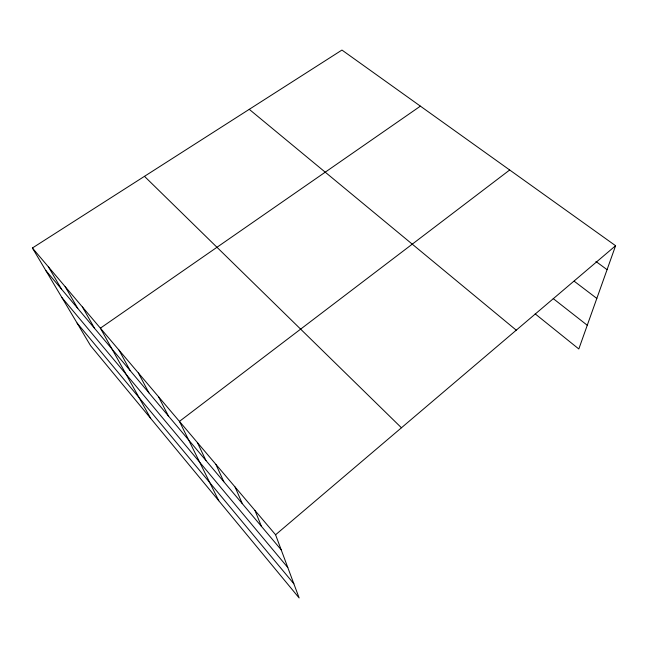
<?xml version="1.0" encoding="UTF-8"?>
<svg xmlns="http://www.w3.org/2000/svg" width="648" height="648" viewBox="0 0 648 648"><rect width="100%" height="100%" fill="white"/><g stroke="black" fill="none" stroke-linecap="round" stroke-linejoin="round"><path stroke-width="0.97" d="M32.4 247.998L275.586 534.77L299.133 597.942L90.566 345.684L32.4 247.998L341.95 50.058L615.6 245.722L578.818 348.972L535.175 313.867M275.586 534.77L615.6 245.722M509.684 169.995L179.439 421.394L218.765 500.742M420.39 106.151L100.383 328.171L150.66 418.365M595.933 261.476L607.071 269.665M574.152 281.192L596.824 298.428M553.23 298.598L587.266 325.264M249.253 109.334L516.254 330.172M144.472 176.337L401.444 427.777M45.789 270.475L281.183 549.788M61.949 297.618L287.793 567.518M77.112 323.085L293.86 583.791M48.487 266.968L61.503 289.13M65.156 286.627L77.768 308.424M82.45 307.014L94.608 328.406M119.013 350.131L130.159 370.583M138.364 372.956L148.927 392.858M158.493 396.689L168.415 415.984M197.357 442.519L205.967 460.534M215.897 464.381L223.827 481.739M235.086 487.013L242.303 503.65M254.972 510.462L261.411 526.322"/></g></svg>
